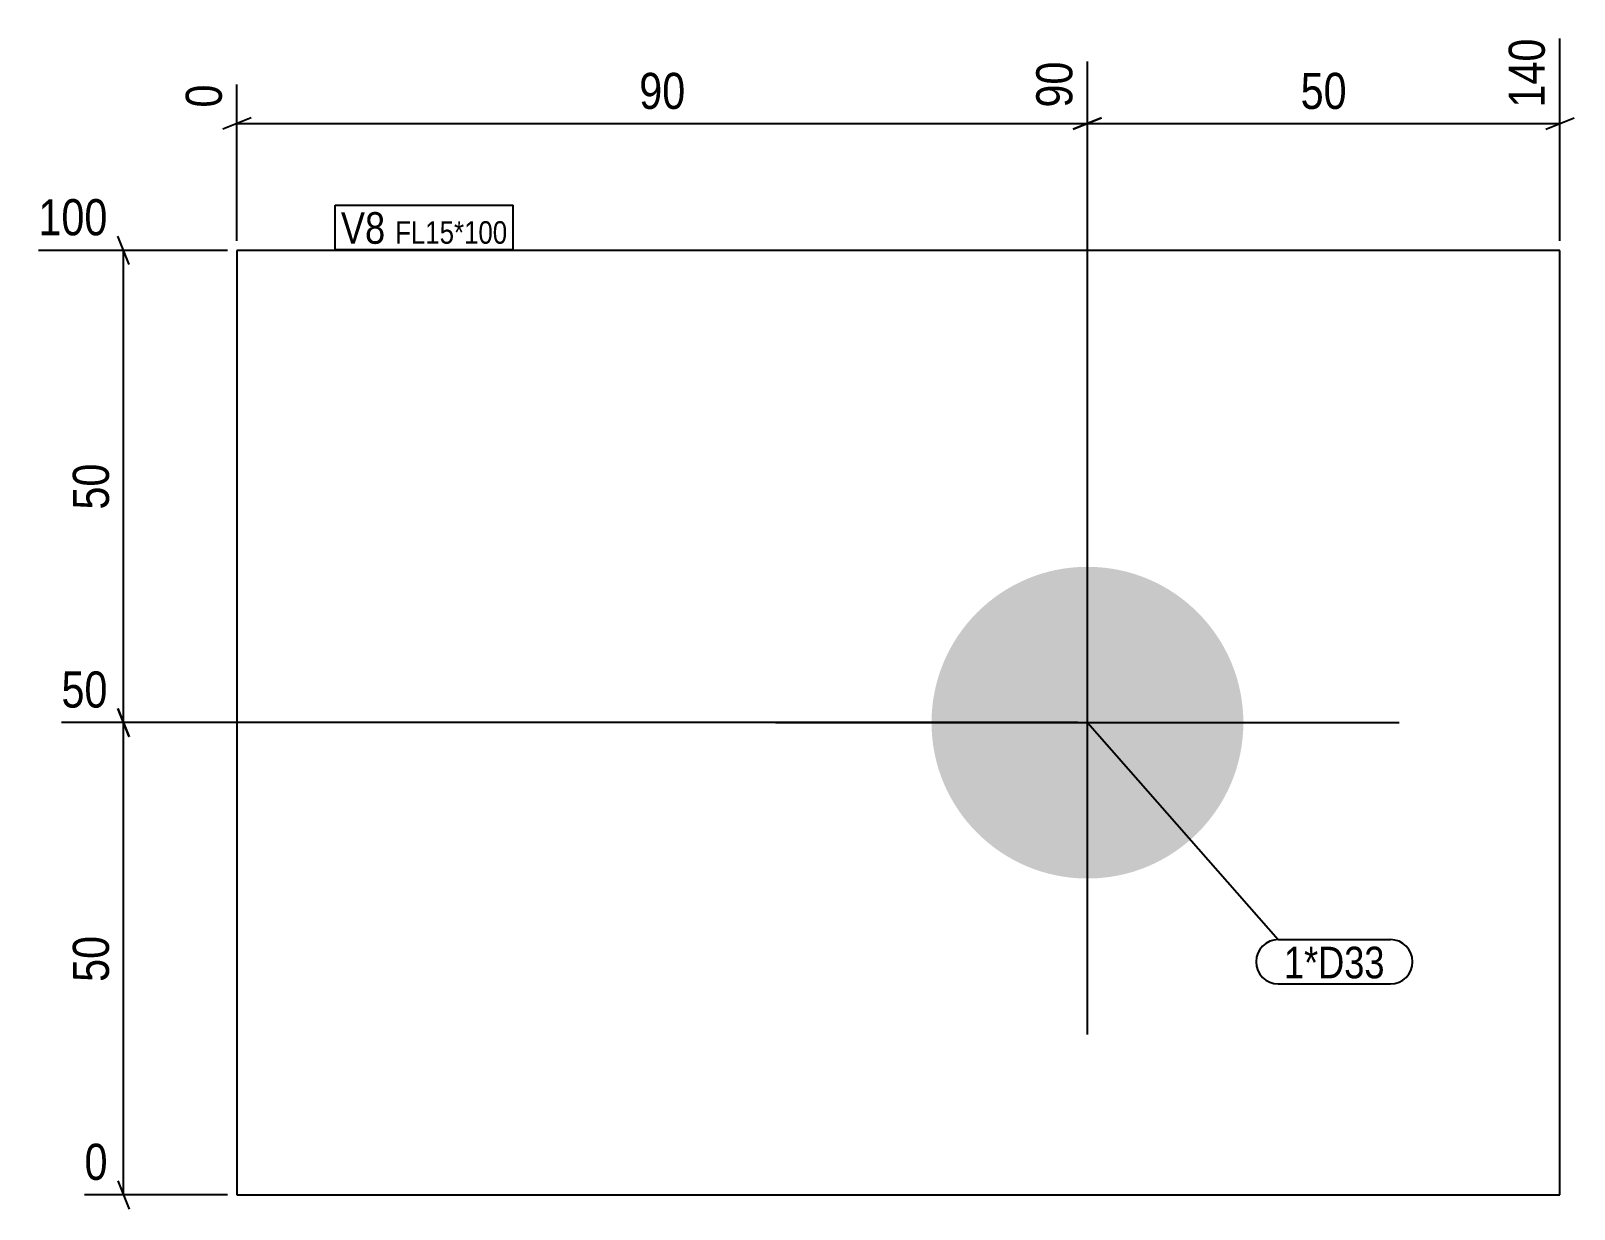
# Model space of a CAD drawing. Header units: millimetres. Extents: x 2 to 166, y 3 to 128.
import ezdxf

# ---------------------------------------------------------------- set-up
doc = ezdxf.new("R2010")
doc.units = ezdxf.units.MM
for name, color, linetype in [('MÅLSÆTNING', 7, 'Continuous'), ('STÅL', 7, 'Continuous'), ('TEKST', 7, 'Continuous')]:
    doc.layers.add(name, color=color, linetype=linetype)
doc.styles.add('Arial Narrow', font='ARIALN.TTF', dxfattribs={"height": 0.2})

msp = doc.modelspace()

# ---------------------------------------------------------------- hatches: boundary and pattern name
at = {"layer": 'STÅL', "linetype": 'Continuous'}
msp.add_hatch(color=3, dxfattribs=at).paths.add_polyline_path([(114.01, 71, -1), (114.01, 38, -1)])

# ---------------------------------------------------------------- linework, layer by layer
at = {"layer": 'MÅLSÆTNING', "color": 7, "linetype": 'Continuous'}
for p, q in [((164.01, 105.5), (164.01, 126.94)), ((114.01, 55.5), (114.01, 124.5)), ((114.01, 55.5), (114.01, 124.5)), ((24.01, 105.5), (24.01, 122.06)), ((25.51, 118.52), (22.51, 117.32)), ((24.01, 117.92), (114.01, 117.92)), ((115.51, 118.52), (112.51, 117.32)), ((112.51, 117.32), (115.51, 118.52)), ((114.01, 117.92), (164.01, 117.92)), ((162.51, 117.32), (165.51, 118.52)), ((12.61, 103), (11.41, 106)), ((23.01, 104.5), (3, 104.5)), ((12.01, 54.5), (12.01, 104.5)), ((11.41, 56), (12.61, 53)), ((12.61, 53), (11.41, 56)), ((113.01, 54.5), (5.44, 54.5)), ((113.01, 54.5), (5.44, 54.5)), ((12.01, 4.5), (12.01, 54.5)), ((11.41, 6), (12.61, 3)), ((23.01, 4.5), (7.88, 4.5))]:
    msp.add_line(p, q, dxfattribs=at)
at = {"layer": 'STÅL', "color": 2, "linetype": 'Continuous'}
for p, q in [((164.01, 104.5), (24.01, 104.5)), ((24.01, 104.5), (24.01, 4.5)), ((164.01, 4.5), (164.01, 104.5)), ((24.01, 4.5), (164.01, 4.5))]:
    msp.add_line(p, q, dxfattribs=at)
at = {"layer": 'STÅL', "color": 3, "linetype": 'Continuous'}
for p, q in [((114.01, 21.5), (114.01, 87.5)), ((81.01, 54.5), (147.01, 54.5))]:
    msp.add_line(p, q, dxfattribs=at)

# ---------------------------------------------------------------- wipeouts: each hides what was drawn before it
at = {"color": 0}
msp.add_wipeout([(145.47, 27.44), (145.47, 30.94), (134.81, 30.94), (134.81, 27.44)], dxfattribs=at).dxf.layer = 'TEKST'

# ---------------------------------------------------------------- next in the draw order: wipeouts: each hides what was drawn before it
at = {"color": 0, "linetype": 'Continuous'}
for points in [[(163.21, 127.74), (157.61, 127.74), (157.61, 118.82), (163.21, 118.82)], [(113.21, 125.3), (107.61, 125.3), (107.61, 118.82), (113.21, 118.82)], [(23.21, 122.86), (17.61, 122.86), (17.61, 118.82), (23.21, 118.82)], [(11.11, 105.3), (11.11, 110.9), (2.2, 110.9), (2.2, 105.3)], [(11.11, 55.3), (11.11, 60.9), (4.64, 60.9), (4.64, 55.3)], [(11.11, 5.3), (11.11, 10.9), (7.08, 10.9), (7.08, 5.3)]]:
    msp.add_wipeout(points, dxfattribs=at).dxf.layer = 'MÅLSÆTNING'
at = {"color": 0}
for points, layer in [([(72.25, 118.67), (72.25, 124.27), (65.78, 124.27), (65.78, 118.67)], 'MÅLSÆTNING'), ([(142.25, 118.67), (142.25, 124.27), (135.78, 124.27), (135.78, 118.67)], 'MÅLSÆTNING'), ([(11.26, 82.74), (5.66, 82.74), (5.66, 76.26), (11.26, 76.26)], 'MÅLSÆTNING'), ([(11.26, 32.74), (5.66, 32.74), (5.66, 26.26), (11.26, 26.26)], 'MÅLSÆTNING'), ([(39.7, 105.2), (39.7, 108.7), (35.01, 108.7), (35.01, 105.2)], 'TEKST'), ([(52.63, 105.2), (52.63, 107.7), (40.75, 107.7), (40.75, 105.2)], 'TEKST'), ([(145.47, 27.44), (145.47, 30.94), (134.81, 30.94), (134.81, 27.44)], 'TEKST')]:
    msp.add_wipeout(points, dxfattribs=at).dxf.layer = layer

# ---------------------------------------------------------------- next in the draw order: linework, layer by layer
at = {"layer": 'TEKST', "color": 7, "linetype": 'Continuous'}
for p, q in [((114.01, 54.5), (134.21, 31.54)), ((134.21, 31.54), (146.07, 31.54)), ((134.21, 26.84), (146.07, 26.84))]:
    msp.add_line(p, q, dxfattribs=at)
for centre, start, end in [((134.21, 29.19), 90, 270), ((146.07, 29.19), 270, 90)]:
    msp.add_arc(centre, 2.35, start, end, dxfattribs=at)

# ---------------------------------------------------------------- next in the draw order: texts
at = {"layer": 'MÅLSÆTNING', "color": 3, "linetype": 'Continuous', "style": 'Arial Narrow'}
for s, height, p in [('140', 3.818, (162.41, 119.62)), ('90', 3.818, (112.41, 119.62)), ('0', 3.82, (22.41, 119.62))]:
    msp.add_text(s, height=height, rotation=90.0002, dxfattribs=at).set_placement(p)
at = {"layer": 'MÅLSÆTNING', "color": 3, "style": 'Arial Narrow'}
for s, p in [('90', (66.58, 119.47)), ('50', (136.57, 119.47))]:
    msp.add_text(s, height=3.818, dxfattribs=at).set_placement(p)
at = {"layer": 'MÅLSÆTNING', "color": 3, "linetype": 'Continuous', "style": 'Arial Narrow'}
for s, height, p in [('100', 3.818, (3, 106.1)), ('50', 3.818, (5.44, 56.1)), ('0', 3.82, (7.88, 6.1))]:
    msp.add_text(s, height=height, dxfattribs=at).set_placement(p)
at = {"layer": 'MÅLSÆTNING', "color": 3, "style": 'Arial Narrow'}
for p in [(10.46, 77.06), (10.46, 27.06)]:
    msp.add_text('50', height=3.818, rotation=90.0002, dxfattribs=at).set_placement(p)
at = {"layer": 'TEKST', "color": 3, "style": 'Arial Narrow'}
msp.add_text('1*D33', height=3.34, dxfattribs=at).set_placement((134.81, 27.44))

# ---------------------------------------------------------------- next in the draw order: wipeouts: each hides what was drawn before it
at = {"color": 0}
for points in [[(39.7, 105.2), (39.7, 108.7), (35.01, 108.7), (35.01, 105.2)], [(52.63, 105.2), (52.63, 107.7), (40.75, 107.7), (40.75, 105.2)]]:
    msp.add_wipeout(points, dxfattribs=at).dxf.layer = 'TEKST'

# ---------------------------------------------------------------- next in the draw order: linework, layer by layer
at = {"layer": 'TEKST', "color": 7, "linetype": 'Continuous'}
for p, q in [((34.41, 109.3), (53.23, 109.3)), ((34.41, 104.6), (34.41, 109.3)), ((53.23, 104.6), (53.23, 109.3)), ((34.41, 104.6), (53.23, 104.6))]:
    msp.add_line(p, q, dxfattribs=at)

# ---------------------------------------------------------------- next in the draw order: texts
at = {"layer": 'TEKST', "color": 3, "style": 'Arial Narrow'}
for s, height, p in [('V8', 3.34, (35.01, 105.2)), ('FL15*100', 2.386, (40.75, 105.2))]:
    msp.add_text(s, height=height, dxfattribs=at).set_placement(p)

doc.saveas('drawing.dxf')
